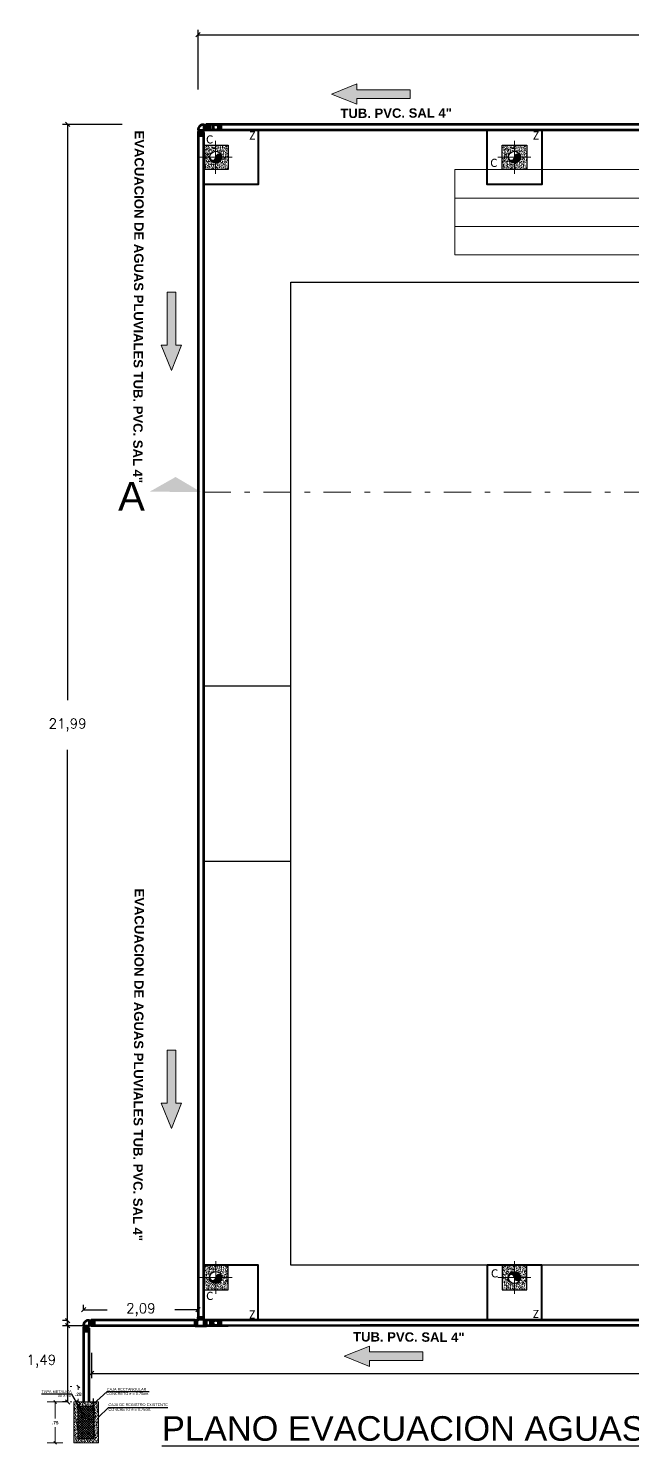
# Model space of a CAD drawing. Header units: metres. Extents: x 772934 to 773467, y 8442002 to 8442594.
# Drawn here: x 773060.12 to 773071.19, y 8442142.27 to 8442168.22 of the extents above; entities that cross this region are included whole.
import ezdxf

# ---------------------------------------------------------------- set-up
doc = ezdxf.new("R2010")
doc.units = ezdxf.units.M
doc.header["$PDMODE"] = 66
doc.linetypes.add('CONTINUA', pattern=[0])
doc.linetypes.add('DASHDOT', pattern=[1, 0.5, -0.25, 0, -0.25])
for name, color, linetype, lineweight in [('0-SANIT', 2, 'CONTINUA', 60), ('0.09_lin_cotas', 4, 'Continuous', 9), ('02', 2, 'Continuous', 20), ('CIMENTACION', 7, 'Continuous', 40), ('COLUMNASS', 9, 'Continuous', 25), ('COTAS', 40, 'Continuous', 5), ('COTAS-01', 1, 'Continuous', 9), ('ELEMENTOS', 2, 'Continuous', 5), ('MURO...', 112, 'Continuous', 30), ('N.P.T', 61, 'DASHDOT', 9), ('PLUMA0.00', 253, 'Continuous', 0), ('TEXTOS-GRANDES-06', 6, 'Continuous', 25)]:
    doc.layers.add(name, color=color, linetype=linetype, lineweight=lineweight)
doc.layers.add('C-ROAD-PROF-PROJ', color=92, linetype='Continuous')
doc.layers.add('TEXTOS-CHICOS-03', color=3, linetype='Continuous')
doc.layers.add('GRADERIA', color=7, linetype='Continuous', lineweight=15, true_color=0xc75757)
doc.styles.add('ARIAL', font='arial.ttf', dxfattribs={"width": 1.1})
doc.styles.add('ARIAL N', font='')
doc.styles.add('Legend', font='calibri.ttf')
doc.styles.get("Standard").update_dxf_attribs({"font": 'simplex.shx'})
doc.styles.add('text_Ejes', font='ANTQUAB.TTF', dxfattribs={"height": 0.2})
doc.styles.get('ARIAL N').set_extended_font_data('Arial', bold=True)
doc.dimstyles.new('Copy of 1-100', dxfattribs={"dimtxt": 0.06, "dimasz": 0.05, "dimexe": 0.15, "dimexo": 0.2, "dimgap": 0.05, "dimtad": 1, "dimtih": 1, "dimtoh": 1, "dimzin": 4, "dimdsep": 46, "dimtxsty": 'ARIAL N', "dimblk": 'OBLIQUE', "dimcen": 0, "dimclrd": 4, "dimclre": 4, "dimclrt": 3, "dimadec": 0, "dimazin": 0, "dimtfac": 1, "dimtmove": 0, "dimatfit": 0, "dimldrblk": 'OBLIQUE', "dimfxl": 1, "dimtolj": 1, "dimtzin": 0, "dimlwd": -1, "dimlwe": -1, "dimarcsym": 1})
doc.dimstyles.new('ISO-25', dxfattribs={"dimscale": 0, "dimtxt": 0.18, "dimasz": 0.08, "dimexe": 0.09, "dimexo": 0.5, "dimgap": 0.35, "dimtad": 0, "dimtih": 1, "dimtoh": 1, "dimzin": 3, "dimtxsty": 'Standard', "dimblk": 'OBLIQUE', "dimcen": -3, "dimclrd": 256, "dimclre": 256, "dimadec": 0, "dimazin": 0, "dimtfac": 1, "dimtmove": 2, "dimatfit": 2, "dimldrblk": 'OBLIQUE', "dimfxl": 1, "dimfxlon": 1, "dimtolj": 2, "dimarcsym": 0})

# ---------------------------------------------------------------- blocks, each defined once
blk = doc.blocks.new('_Oblique')
at = {"color": 0, "linetype": 'ByBlock', "lineweight": -2}
blk.add_line((-0.5, -0.5), (0.5, 0.5), dxfattribs=at)
blk = doc.blocks.new('*D184')
at = {"layer": 'Defpoints', "color": 0, "transparency": 16777216}
for p in [(773060.614, 8442143.066), (773060.953, 8442143.066), (773060.953, 8442142.316)]:
    blk.add_point(p, dxfattribs=at)
at = {"layer": 'ELEMENTOS', "color": 4, "transparency": 16777216}
for p, q in [((773060.753, 8442143.066), (773060.464, 8442143.066)), ((773060.614, 8442143.066), (773060.614, 8442142.765)), ((773060.614, 8442142.316), (773060.614, 8442142.604)), ((773060.753, 8442142.316), (773060.464, 8442142.316))]:
    blk.add_line(p, q, dxfattribs=at)
at = {"layer": 'ELEMENTOS', "color": 4, "transparency": 16777216, "xscale": 0.05, "yscale": 0.05, "zscale": 0.05}
for p, rotation in [((773060.614, 8442143.066), 90), ((773060.614, 8442142.316), 270)]:
    blk.add_blockref('_Oblique', p, dxfattribs=dict(at, rotation=rotation))
at = {"layer": 'ELEMENTOS', "color": 3, "transparency": 16777216, "insert": (773060.614, 8442142.685), "char_height": 0.06, "attachment_point": 5, "style": 'ARIAL N'}
blk.add_mtext('\\A1;.75', dxfattribs=at)
blk = doc.blocks.new('*D185')
at = {"layer": 'Defpoints', "color": 0, "transparency": 16777216}
for p in [(773061.116, 8442143.348), (773061.036, 8442143.066), (773061.116, 8442143.066)]:
    blk.add_point(p, dxfattribs=at)
at = {"layer": 'ELEMENTOS', "color": 4, "transparency": 16777216}
for p, q in [((773060.916, 8442143.348), (773060.886, 8442143.348)), ((773061.036, 8442143.348), (773061.036, 8442143.288)), ((773061.036, 8442143.066), (773061.036, 8442143.126)), ((773060.916, 8442143.066), (773060.886, 8442143.066))]:
    blk.add_line(p, q, dxfattribs=at)
at = {"layer": 'ELEMENTOS', "color": 4, "transparency": 16777216, "xscale": 0.05, "yscale": 0.05, "zscale": 0.05}
for p, rotation in [((773061.036, 8442143.348), 90), ((773061.036, 8442143.066), 270)]:
    blk.add_blockref('_Oblique', p, dxfattribs=dict(at, rotation=rotation))
at = {"layer": 'ELEMENTOS', "color": 3, "transparency": 16777216, "insert": (773061.036, 8442143.207), "char_height": 0.06, "attachment_point": 5, "style": 'ARIAL N'}
blk.add_mtext('\\A1;.28', dxfattribs=at)
blk = doc.blocks.new('*D186')
at = {"layer": 'C-ROAD-PROF-PROJ', "color": 173, "lineweight": -2, "ltscale": 0.05, "true_color": 0x4b5ece, "transparency": 16777216}
for p, q in [((773063.228, 8442167.097), (773063.228, 8442168.187)), ((773085.469, 8442167.097), (773085.469, 8442168.187))]:
    blk.add_line(p, q, dxfattribs=at)
at = {"layer": 'C-ROAD-PROF-PROJ', "color": 175, "lineweight": -2, "ltscale": 0.05, "true_color": 0x4d4db3, "transparency": 16777216}
for p, q in [((773063.228, 8442168.097), (773073.634, 8442168.097)), ((773085.469, 8442168.097), (773075.063, 8442168.097))]:
    blk.add_line(p, q, dxfattribs=at)
at = {"layer": 'Defpoints', "color": 0, "ltscale": 0.05, "transparency": 16777216}
for p in [(773063.228, 8442168.097), (773085.469, 8442166.477), (773063.228, 8442166.445)]:
    blk.add_point(p, dxfattribs=at)
at = {"layer": 'C-ROAD-PROF-PROJ', "color": 175, "lineweight": -2, "ltscale": 0.05, "true_color": 0x4d4db3, "transparency": 16777216, "xscale": 0.08, "yscale": 0.08, "zscale": 0.08, "rotation": 180}
blk.add_blockref('_Oblique', (773063.228, 8442168.097), dxfattribs=at)
at = {"layer": 'C-ROAD-PROF-PROJ', "color": 175, "lineweight": -2, "ltscale": 0.05, "true_color": 0x4d4db3, "transparency": 16777216, "xscale": 0.08, "yscale": 0.08, "zscale": 0.08}
blk.add_blockref('_Oblique', (773085.469, 8442168.097), dxfattribs=at)
at = {"layer": 'C-ROAD-PROF-PROJ', "color": 0, "ltscale": 0.05, "transparency": 16777216, "insert": (773074.349, 8442168.097), "char_height": 0.18, "attachment_point": 5}
blk.add_mtext('\\A2;22,24', dxfattribs=at)
blk = doc.blocks.new('*D187')
at = {"layer": 'C-ROAD-PROF-PROJ', "color": 173, "lineweight": -2, "ltscale": 0.05, "true_color": 0x4b5ece, "transparency": 16777216}
for p, q in [((773061.839, 8442166.457), (773060.749, 8442166.457)), ((773061.839, 8442144.463), (773060.749, 8442144.463))]:
    blk.add_line(p, q, dxfattribs=at)
at = {"layer": 'C-ROAD-PROF-PROJ', "color": 175, "lineweight": -2, "ltscale": 0.05, "true_color": 0x4d4db3, "transparency": 16777216}
for p, q in [((773060.839, 8442166.457), (773060.839, 8442155.917)), ((773060.839, 8442144.463), (773060.839, 8442155.003))]:
    blk.add_line(p, q, dxfattribs=at)
at = {"layer": 'Defpoints', "color": 0, "ltscale": 0.05, "transparency": 16777216}
for p in [(773063.376, 8442166.457), (773060.839, 8442144.463), (773063.376, 8442144.463)]:
    blk.add_point(p, dxfattribs=at)
at = {"layer": 'C-ROAD-PROF-PROJ', "color": 175, "lineweight": -2, "ltscale": 0.05, "true_color": 0x4d4db3, "transparency": 16777216, "xscale": 0.08, "yscale": 0.08, "zscale": 0.08}
for p, rotation in [((773060.839, 8442166.457), 90), ((773060.839, 8442144.463), 270)]:
    blk.add_blockref('_Oblique', p, dxfattribs=dict(at, rotation=rotation))
at = {"layer": 'C-ROAD-PROF-PROJ', "color": 0, "ltscale": 0.05, "transparency": 16777216, "insert": (773060.839, 8442155.46), "char_height": 0.18, "attachment_point": 5}
blk.add_mtext('\\A2;21,99', dxfattribs=at)
blk = doc.blocks.new('*D188')
at = {"layer": 'C-ROAD-PROF-PROJ', "color": 173, "lineweight": -2, "ltscale": 0.05, "true_color": 0x4b5ece, "transparency": 16777216}
for p, q in [((773061.133, 8442144.754), (773061.133, 8442144.844)), ((773063.228, 8442144.754), (773063.228, 8442144.844))]:
    blk.add_line(p, q, dxfattribs=at)
at = {"layer": 'C-ROAD-PROF-PROJ', "color": 175, "lineweight": -2, "ltscale": 0.05, "true_color": 0x4d4db3, "transparency": 16777216}
for p, q in [((773061.133, 8442144.754), (773061.561, 8442144.754)), ((773063.228, 8442144.754), (773062.801, 8442144.754))]:
    blk.add_line(p, q, dxfattribs=at)
at = {"layer": 'Defpoints', "color": 0, "ltscale": 0.05, "transparency": 16777216}
for p in [(773063.228, 8442144.754), (773061.133, 8442144.462), (773063.228, 8442144.462)]:
    blk.add_point(p, dxfattribs=at)
at = {"layer": 'C-ROAD-PROF-PROJ', "color": 175, "lineweight": -2, "ltscale": 0.05, "true_color": 0x4d4db3, "transparency": 16777216, "xscale": 0.08, "yscale": 0.08, "zscale": 0.08, "rotation": 180}
blk.add_blockref('_Oblique', (773061.133, 8442144.754), dxfattribs=at)
at = {"layer": 'C-ROAD-PROF-PROJ', "color": 175, "lineweight": -2, "ltscale": 0.05, "true_color": 0x4d4db3, "transparency": 16777216, "xscale": 0.08, "yscale": 0.08, "zscale": 0.08}
blk.add_blockref('_Oblique', (773063.228, 8442144.754), dxfattribs=at)
at = {"layer": 'C-ROAD-PROF-PROJ', "color": 0, "ltscale": 0.05, "transparency": 16777216, "insert": (773062.181, 8442144.754), "char_height": 0.18, "attachment_point": 5}
blk.add_mtext('\\A2;2,09', dxfattribs=at)
blk = doc.blocks.new('*D189')
at = {"layer": 'C-ROAD-PROF-PROJ', "color": 173, "lineweight": -2, "ltscale": 0.05, "true_color": 0x4b5ece, "transparency": 16777216}
for p, q in [((773060.839, 8442144.557), (773060.749, 8442144.557)), ((773060.839, 8442143.066), (773060.749, 8442143.066))]:
    blk.add_line(p, q, dxfattribs=at)
at = {"layer": 'C-ROAD-PROF-PROJ', "color": 175, "lineweight": -2, "ltscale": 0.05, "true_color": 0x4d4db3, "transparency": 16777216}
blk.add_line((773060.839, 8442144.557), (773060.839, 8442143.066), dxfattribs=at)
at = {"layer": 'Defpoints', "color": 0, "ltscale": 0.05, "transparency": 16777216}
for p in [(773061.235, 8442144.557), (773060.839, 8442143.066), (773061.235, 8442143.066)]:
    blk.add_point(p, dxfattribs=at)
at = {"layer": 'C-ROAD-PROF-PROJ', "color": 175, "lineweight": -2, "ltscale": 0.05, "true_color": 0x4d4db3, "transparency": 16777216, "xscale": 0.08, "yscale": 0.08, "zscale": 0.08}
for p, rotation in [((773060.839, 8442144.557), 90), ((773060.839, 8442143.066), 270)]:
    blk.add_blockref('_Oblique', p, dxfattribs=dict(at, rotation=rotation))
at = {"layer": 'C-ROAD-PROF-PROJ', "color": 0, "ltscale": 0.05, "transparency": 16777216, "insert": (773060.359, 8442143.811), "char_height": 0.18, "attachment_point": 5}
blk.add_mtext('\\A2;1,49', dxfattribs=at)
blk = doc.blocks.new('*D190')
at = {"layer": 'C-ROAD-PROF-PROJ', "color": 173, "lineweight": -2, "ltscale": 0.05, "true_color": 0x4b5ece, "transparency": 16777216}
for p, q in [((773061.28, 8442143.963), (773061.28, 8442143.5)), ((773085.472, 8442144.019), (773085.472, 8442143.5))]:
    blk.add_line(p, q, dxfattribs=at)
at = {"layer": 'C-ROAD-PROF-PROJ', "color": 175, "lineweight": -2, "ltscale": 0.05, "true_color": 0x4d4db3, "transparency": 16777216}
for p, q in [((773061.28, 8442143.59), (773072.687, 8442143.59)), ((773085.472, 8442143.59), (773074.064, 8442143.59))]:
    blk.add_line(p, q, dxfattribs=at)
at = {"layer": 'Defpoints', "color": 0, "ltscale": 0.05, "transparency": 16777216}
for p in [(773061.28, 8442144.463), (773085.472, 8442144.519), (773061.28, 8442143.59)]:
    blk.add_point(p, dxfattribs=at)
at = {"layer": 'C-ROAD-PROF-PROJ', "color": 175, "lineweight": -2, "ltscale": 0.05, "true_color": 0x4d4db3, "transparency": 16777216, "xscale": 0.08, "yscale": 0.08, "zscale": 0.08, "rotation": 180}
blk.add_blockref('_Oblique', (773061.28, 8442143.59), dxfattribs=at)
at = {"layer": 'C-ROAD-PROF-PROJ', "color": 175, "lineweight": -2, "ltscale": 0.05, "true_color": 0x4d4db3, "transparency": 16777216, "xscale": 0.08, "yscale": 0.08, "zscale": 0.08}
blk.add_blockref('_Oblique', (773085.472, 8442143.59), dxfattribs=at)
at = {"layer": 'C-ROAD-PROF-PROJ', "color": 0, "ltscale": 0.05, "transparency": 16777216, "insert": (773073.376, 8442143.59), "char_height": 0.18, "attachment_point": 5}
blk.add_mtext('\\A2;24,19', dxfattribs=at)

msp = doc.modelspace()

# ---------------------------------------------------------------- hatches: boundary and pattern name
at = {"linetype": 'Continuous', "lineweight": 0}
h = msp.add_hatch(dxfattribs=at)
h.set_pattern_fill('AR-CONC', color=256, scale=0.01, angle=90, style=0)
h.set_pattern_definition([(140, (773063.75327, 8442165.20356), (0.0062752, 0.071726), [0.0075, -0.0825]), (85, (773063.75327, 8442165.20356), (-0.075219, -0.013875), [0.006, -0.066]), (190.451, (773063.75379, 8442165.209534), (-0.068944, 0.057851), [0.006374, -0.070114]), (136.184, (773063.73327, 8442165.20356), (0.016552, 0.106724), [0.01125, -0.12375]), (186.636, (773063.73465, 8442165.21245), (-0.097412, 0.093466), [0.009561, -0.105171]), (81.184, (773063.73327, 8442165.20356), (-0.097412, 0.093466), [0.009, -0.099]), (111, (773063.73827, 8442165.21356), (0.040262, 0.0596907), [0.0075, -0.0825]), (56, (773063.73827, 8442165.21356), (-0.072515, 0.0243315), [0.006, -0.066]), (161.451, (773063.74162, 8442165.21853), (-0.032253, 0.0840223), [0.006374, -0.070114]), (127.5, (773063.753268, 8442165.203557), (-0.0332894, 0.001216), [0, -0.0652, 0, -0.067, 0, -0.06625]), (97.5, (773063.753268, 8442165.203557), (-0.0394412, 0.026307), [0, -0.0382, 0, -0.0637, 0, -0.02525]), (57.5, (773063.753268, 8442165.181257), (0.0022555, 0.05338224), [0, -0.025, 0, -0.078, 0, -0.1035]), (47.5, (773063.75327, 8442165.171257), (-0.0100105, 0.0583186), [0, -0.0325, 0, -0.0518, 0, -0.0735])])
edge = h.paths.add_edge_path()
edge.add_line((773063.328, 8442165.854), (773063.444, 8442165.854))
edge.add_arc((773063.553, 8442165.854), 0.11, 540, 630)
edge.add_line((773063.553, 8442165.744), (773063.553, 8442165.629))
edge.add_line((773063.553, 8442165.629), (773063.328, 8442165.629))
edge.add_line((773063.328, 8442165.629), (773063.328, 8442165.854))
edge = h.paths.add_edge_path()
edge.add_line((773063.328, 8442166.079), (773063.553, 8442166.079))
edge.add_line((773063.553, 8442166.079), (773063.553, 8442165.963))
edge.add_arc((773063.553, 8442165.854), 0.11, 450, 540)
edge.add_line((773063.444, 8442165.854), (773063.328, 8442165.854))
edge.add_line((773063.328, 8442165.854), (773063.328, 8442166.079))
edge = h.paths.add_edge_path()
edge.add_line((773063.778, 8442165.854), (773063.663, 8442165.854))
edge.add_arc((773063.553, 8442165.854), 0.11, 360.0041, 450)
edge.add_line((773063.553, 8442165.963), (773063.553, 8442166.079))
edge.add_line((773063.553, 8442166.079), (773063.778, 8442166.079))
edge.add_line((773063.778, 8442166.079), (773063.778, 8442165.854))
edge = h.paths.add_edge_path()
edge.add_line((773063.663, 8442165.854), (773063.778, 8442165.854))
edge.add_line((773063.778, 8442165.854), (773063.778, 8442165.629))
edge.add_line((773063.778, 8442165.629), (773063.553, 8442165.629))
edge.add_line((773063.553, 8442165.629), (773063.553, 8442165.744))
edge.add_arc((773063.553, 8442165.854), 0.11, 630, 720.0041)
h = msp.add_hatch(dxfattribs=at)
h.set_pattern_fill('AR-CONC', color=256, scale=0.01, angle=90, style=0)
h.set_pattern_definition([(140, (773069.219935, 8442165.20356), (0.0062752, 0.071726), [0.0075, -0.0825]), (85, (773069.219935, 8442165.20356), (-0.075219, -0.013875), [0.006, -0.066]), (190.451, (773069.22046, 8442165.209534), (-0.068944, 0.057851), [0.006374, -0.070114]), (136.184, (773069.199935, 8442165.20356), (0.016552, 0.106724), [0.01125, -0.12375]), (186.636, (773069.20131, 8442165.21245), (-0.097412, 0.093466), [0.009561, -0.105171]), (81.184, (773069.19993, 8442165.20356), (-0.097412, 0.093466), [0.009, -0.099]), (111, (773069.204935, 8442165.21356), (0.040262, 0.0596907), [0.0075, -0.0825]), (56, (773069.204935, 8442165.21356), (-0.072515, 0.0243315), [0.006, -0.066]), (161.451, (773069.20829, 8442165.21853), (-0.032253, 0.0840223), [0.006374, -0.070114]), (127.5, (773069.219935, 8442165.203557), (-0.0332894, 0.001216), [0, -0.0652, 0, -0.067, 0, -0.06625]), (97.5, (773069.219935, 8442165.203557), (-0.0394412, 0.026307), [0, -0.0382, 0, -0.0637, 0, -0.02525]), (57.5, (773069.219935, 8442165.181257), (0.0022555, 0.05338224), [0, -0.025, 0, -0.078, 0, -0.1035]), (47.5, (773069.219935, 8442165.171257), (-0.0100105, 0.0583186), [0, -0.0325, 0, -0.0518, 0, -0.0735])])
edge = h.paths.add_edge_path()
edge.add_line((773068.795, 8442165.854), (773068.91, 8442165.854))
edge.add_arc((773069.02, 8442165.854), 0.11, 540, 630)
edge.add_line((773069.02, 8442165.744), (773069.02, 8442165.629))
edge.add_line((773069.02, 8442165.629), (773068.795, 8442165.629))
edge.add_line((773068.795, 8442165.629), (773068.795, 8442165.854))
edge = h.paths.add_edge_path()
edge.add_line((773068.795, 8442166.079), (773069.02, 8442166.079))
edge.add_line((773069.02, 8442166.079), (773069.02, 8442165.963))
edge.add_arc((773069.02, 8442165.854), 0.11, 450, 540)
edge.add_line((773068.91, 8442165.854), (773068.795, 8442165.854))
edge.add_line((773068.795, 8442165.854), (773068.795, 8442166.079))
edge = h.paths.add_edge_path()
edge.add_line((773069.245, 8442165.854), (773069.129, 8442165.854))
edge.add_arc((773069.02, 8442165.854), 0.11, 360.0041, 450)
edge.add_line((773069.02, 8442165.963), (773069.02, 8442166.079))
edge.add_line((773069.02, 8442166.079), (773069.245, 8442166.079))
edge.add_line((773069.245, 8442166.079), (773069.245, 8442165.854))
edge = h.paths.add_edge_path()
edge.add_line((773069.129, 8442165.854), (773069.245, 8442165.854))
edge.add_line((773069.245, 8442165.854), (773069.245, 8442165.629))
edge.add_line((773069.245, 8442165.629), (773069.02, 8442165.629))
edge.add_line((773069.02, 8442165.629), (773069.02, 8442165.744))
edge.add_arc((773069.02, 8442165.854), 0.11, 630, 720.0041)
at = {"linetype": 'Continuous'}
h = msp.add_hatch(color=256, dxfattribs=at)
h.set_gradient(color1=(0, 0, 255), one_color=1, tint=1)
h.paths.add_polyline_path([(773063.553, 8442165.744, -0.414214), (773063.444, 8442165.854, 1), (773063.553, 8442165.854, -1), (773063.663, 8442165.854, -0.414214)])
h = msp.add_hatch(color=256, dxfattribs=at)
h.set_gradient(color1=(0, 0, 255), one_color=1, tint=1)
h.paths.add_polyline_path([(773069.02, 8442165.744, -0.414214), (773068.91, 8442165.854, 1), (773069.02, 8442165.854, -1), (773069.129, 8442165.854, -0.414214)])
h = msp.add_hatch(color=256)
h.dxf.hatch_style = 1
h.paths.add_polyline_path([(773062.343, 8442159.733), (773063.286, 8442159.724), (773062.817, 8442160.001)])
h = msp.add_hatch(color=256)
h.dxf.hatch_style = 1
h.paths.add_polyline_path([(773062.343, 8442159.733), (773063.286, 8442159.724), (773062.817, 8442160.001)])
h = msp.add_hatch(color=256)
h.dxf.hatch_style = 1
h.paths.add_polyline_path([(773062.343, 8442159.733), (773063.286, 8442159.724), (773062.817, 8442160.001)])
h = msp.add_hatch(color=256)
h.dxf.hatch_style = 1
h.paths.add_polyline_path([(773062.343, 8442159.733), (773063.286, 8442159.724), (773062.817, 8442160.001)])
h = msp.add_hatch(color=256)
h.dxf.hatch_style = 1
h.paths.add_polyline_path([(773062.343, 8442159.733), (773063.286, 8442159.724), (773062.817, 8442160.001)])
h = msp.add_hatch(color=256)
h.dxf.hatch_style = 1
h.paths.add_polyline_path([(773062.343, 8442159.733), (773063.286, 8442159.724), (773062.817, 8442160.001)])
at = {"linetype": 'Continuous', "lineweight": 0}
h = msp.add_hatch(dxfattribs=at)
h.set_pattern_fill('AR-CONC', color=256, scale=0.01, angle=90, style=0)
h.set_pattern_definition([(140, (773063.75327, 8442143.14356), (0.0062752, 0.071726), [0.0075, -0.0825]), (85, (773063.75327, 8442143.14356), (-0.0752192, -0.0138751), [0.006, -0.066]), (190.4514, (773063.75379, 8442143.149534), (-0.068944, 0.057851), [0.006374, -0.0701142]), (136.184, (773063.73327, 8442143.14356), (0.016552, 0.106724), [0.01125, -0.12375]), (186.6356, (773063.73465, 8442143.15245), (-0.097412, 0.0934663), [0.009561, -0.1051713]), (81.184, (773063.73327, 8442143.14356), (-0.097412, 0.093466), [0.009, -0.099]), (111, (773063.73827, 8442143.15356), (0.0402619, 0.0596907), [0.0075, -0.0825]), (56, (773063.73827, 8442143.15356), (-0.072515, 0.0243315), [0.006, -0.066]), (161.4514, (773063.74162, 8442143.15853), (-0.032253, 0.0840223), [0.006374, -0.0701142]), (127.5, (773063.753268, 8442143.143557), (-0.03328939, 0.00121599), [0, -0.0652, 0, -0.067, 0, -0.06625]), (97.5, (773063.753268, 8442143.143557), (-0.03944117, 0.02630695), [0, -0.0382, 0, -0.0637, 0, -0.02525]), (57.5, (773063.753268, 8442143.121257), (0.0022555, 0.05338224), [0, -0.025, 0, -0.078, 0, -0.1035]), (47.5, (773063.75327, 8442143.111257), (-0.0100105, 0.0583186), [0, -0.0325, 0, -0.0518, 0, -0.0735])])
edge = h.paths.add_edge_path()
edge.add_line((773063.328, 8442145.344), (773063.444, 8442145.344))
edge.add_arc((773063.553, 8442145.344), 0.11, 90, 180, ccw=False)
edge.add_line((773063.553, 8442145.453), (773063.553, 8442145.569))
edge.add_line((773063.553, 8442145.569), (773063.328, 8442145.569))
edge.add_line((773063.328, 8442145.569), (773063.328, 8442145.344))
edge = h.paths.add_edge_path()
edge.add_line((773063.328, 8442145.119), (773063.553, 8442145.119))
edge.add_line((773063.553, 8442145.119), (773063.553, 8442145.234))
edge.add_arc((773063.553, 8442145.344), 0.11, 180, 270, ccw=False)
edge.add_line((773063.444, 8442145.344), (773063.328, 8442145.344))
edge.add_line((773063.328, 8442145.344), (773063.328, 8442145.119))
edge = h.paths.add_edge_path()
edge.add_line((773063.778, 8442145.344), (773063.663, 8442145.344))
edge.add_arc((773063.553, 8442145.344), 0.11, 270, 359.9959, ccw=False)
edge.add_line((773063.553, 8442145.234), (773063.553, 8442145.119))
edge.add_line((773063.553, 8442145.119), (773063.778, 8442145.119))
edge.add_line((773063.778, 8442145.119), (773063.778, 8442145.344))
edge = h.paths.add_edge_path()
edge.add_line((773063.663, 8442145.344), (773063.778, 8442145.344))
edge.add_line((773063.778, 8442145.344), (773063.778, 8442145.569))
edge.add_line((773063.778, 8442145.569), (773063.553, 8442145.569))
edge.add_line((773063.553, 8442145.569), (773063.553, 8442145.453))
edge.add_arc((773063.553, 8442145.344), 0.11, -0.0041, 90, ccw=False)
h = msp.add_hatch(dxfattribs=at)
h.set_pattern_fill('AR-CONC', color=256, scale=0.01, angle=90, style=0)
h.set_pattern_definition([(140, (773069.219935, 8442143.14356), (0.0062752, 0.071726), [0.0075, -0.0825]), (85, (773069.219935, 8442143.14356), (-0.0752192, -0.0138751), [0.006, -0.066]), (190.4514, (773069.22046, 8442143.149534), (-0.068944, 0.057851), [0.006374, -0.0701142]), (136.184, (773069.199935, 8442143.14356), (0.016552, 0.106724), [0.01125, -0.12375]), (186.6356, (773069.20131, 8442143.15245), (-0.097412, 0.0934663), [0.009561, -0.1051713]), (81.184, (773069.19993, 8442143.14356), (-0.097412, 0.093466), [0.009, -0.099]), (111, (773069.204935, 8442143.15356), (0.0402619, 0.0596907), [0.0075, -0.0825]), (56, (773069.204935, 8442143.15356), (-0.072515, 0.0243315), [0.006, -0.066]), (161.4514, (773069.20829, 8442143.15853), (-0.032253, 0.0840223), [0.006374, -0.0701142]), (127.5, (773069.219935, 8442143.143557), (-0.03328939, 0.00121599), [0, -0.0652, 0, -0.067, 0, -0.06625]), (97.5, (773069.219935, 8442143.143557), (-0.03944117, 0.02630695), [0, -0.0382, 0, -0.0637, 0, -0.02525]), (57.5, (773069.219935, 8442143.121257), (0.0022555, 0.05338224), [0, -0.025, 0, -0.078, 0, -0.1035]), (47.5, (773069.219935, 8442143.111257), (-0.0100105, 0.0583186), [0, -0.0325, 0, -0.0518, 0, -0.0735])])
edge = h.paths.add_edge_path()
edge.add_line((773068.795, 8442145.344), (773068.91, 8442145.344))
edge.add_arc((773069.02, 8442145.344), 0.11, 90, 180, ccw=False)
edge.add_line((773069.02, 8442145.453), (773069.02, 8442145.569))
edge.add_line((773069.02, 8442145.569), (773068.795, 8442145.569))
edge.add_line((773068.795, 8442145.569), (773068.795, 8442145.344))
edge = h.paths.add_edge_path()
edge.add_line((773068.795, 8442145.119), (773069.02, 8442145.119))
edge.add_line((773069.02, 8442145.119), (773069.02, 8442145.234))
edge.add_arc((773069.02, 8442145.344), 0.11, 180, 270, ccw=False)
edge.add_line((773068.91, 8442145.344), (773068.795, 8442145.344))
edge.add_line((773068.795, 8442145.344), (773068.795, 8442145.119))
edge = h.paths.add_edge_path()
edge.add_line((773069.245, 8442145.344), (773069.129, 8442145.344))
edge.add_arc((773069.02, 8442145.344), 0.11, 270, 359.9959, ccw=False)
edge.add_line((773069.02, 8442145.234), (773069.02, 8442145.119))
edge.add_line((773069.02, 8442145.119), (773069.245, 8442145.119))
edge.add_line((773069.245, 8442145.119), (773069.245, 8442145.344))
edge = h.paths.add_edge_path()
edge.add_line((773069.129, 8442145.344), (773069.245, 8442145.344))
edge.add_line((773069.245, 8442145.344), (773069.245, 8442145.569))
edge.add_line((773069.245, 8442145.569), (773069.02, 8442145.569))
edge.add_line((773069.02, 8442145.569), (773069.02, 8442145.453))
edge.add_arc((773069.02, 8442145.344), 0.11, -0.0041, 90, ccw=False)
at = {"linetype": 'Continuous'}
h = msp.add_hatch(color=256, dxfattribs=at)
h.set_gradient(color1=(0, 0, 255), one_color=1, tint=1)
h.paths.add_polyline_path([(773069.02, 8442145.453, 0.414214), (773068.91, 8442145.344, -1), (773069.02, 8442145.344, 1), (773069.129, 8442145.344, 0.414214)])
h = msp.add_hatch(color=256, dxfattribs=at)
h.set_gradient(color1=(0, 0, 255), one_color=1, tint=1)
h.paths.add_polyline_path([(773063.553, 8442145.234, -0.414214), (773063.444, 8442145.344, 1), (773063.553, 8442145.344, -1), (773063.663, 8442145.344, -0.414214)])
at = {"layer": 'PLUMA0.00'}
h = msp.add_hatch(color=256, dxfattribs=at)
h.set_gradient(color1=(237, 31, 36), color2=(237, 31, 36), name='CYLINDER')
h.paths.add_polyline_path([(773067.11, 8442167.089), (773067.11, 8442166.934), (773066.136, 8442166.934), (773066.136, 8442166.826), (773065.671, 8442167.012), (773066.136, 8442167.198), (773066.136, 8442167.089)])
h = msp.add_hatch(color=256, dxfattribs=at)
h.set_gradient(color1=(237, 31, 36), color2=(237, 31, 36), name='CYLINDER')
h.paths.add_polyline_path([(773062.663, 8442163.388), (773062.819, 8442163.388), (773062.819, 8442162.414), (773062.927, 8442162.414), (773062.741, 8442161.948), (773062.555, 8442162.414), (773062.663, 8442162.414)])
h = msp.add_hatch(color=256, dxfattribs=at)
h.set_gradient(color1=(237, 31, 36), color2=(237, 31, 36), name='CYLINDER')
h.paths.add_polyline_path([(773062.663, 8442149.509), (773062.819, 8442149.509), (773062.819, 8442148.535), (773062.927, 8442148.535), (773062.741, 8442148.07), (773062.555, 8442148.535), (773062.663, 8442148.535)])
h = msp.add_hatch(color=256, dxfattribs=at)
h.set_gradient(color1=(237, 31, 36), color2=(237, 31, 36), name='CYLINDER')
h.paths.add_polyline_path([(773067.342, 8442143.827), (773067.342, 8442143.982), (773066.368, 8442143.982), (773066.368, 8442144.09), (773065.903, 8442143.904), (773066.368, 8442143.718), (773066.368, 8442143.827)])
at = {"layer": 'PLUMA0.00', "ltscale": 0.5}
h = msp.add_hatch(dxfattribs=at)
h.set_pattern_fill('AR-SAND', color=256, scale=0.02, angle=90, style=0)
h.set_pattern_definition([(127.5, (772774.635715, 8440837.665804), (-0.0385364754, -0.00125986716), [0, -0.0304, 0, -0.034, 0, -0.0325]), (97.5, (772774.635715, 8440837.665804), (-0.0564429213, 0.0353955341), [0, -0.0164, 0, -0.0274, 0, -0.0105]), (57.5, (772774.635715, 8440837.641204), (-0.0001131811, 0.0622828372), [0, -0.01, 0, -0.036, 0, -0.047]), (47.5, (772774.635715, 8440837.641204), (-0.0175535113, 0.060122532), [0, -0.005, 0, -0.0236, 0, -0.027])])
h.paths.add_polyline_path([(773061.403, 8442143.066), (773061.403, 8442142.316), (773060.953, 8442142.316), (773060.953, 8442143.066)])
h.paths.add_polyline_path([(773061.328, 8442142.991), (773061.028, 8442142.991), (773061.028, 8442142.391), (773061.328, 8442142.391)], flags=16)
at = {"layer": 'PLUMA0.00'}
h = msp.add_hatch(dxfattribs=at)
h.set_pattern_fill('ANSI37', color=256, scale=0.25, angle=90, style=0)
h.set_pattern_definition([(135, (772774.635715, 8440837.665804), (-0.0220970869, -0.0220970869), []), (225, (772774.635715, 8440837.665804), (0.0220970869, -0.0220970869), [])])
h.paths.add_polyline_path([(773061.328, 8442142.991), (773061.328, 8442142.391), (773061.028, 8442142.391), (773061.028, 8442142.991)])

# ---------------------------------------------------------------- linework, layer by layer
for p, q in [((773064.928, 8442145.569), (773064.928, 8442163.569)), ((773064.928, 8442163.569), (773094.978, 8442163.569)), ((773094.978, 8442145.569), (773064.928, 8442145.569))]:
    msp.add_line(p, q)
at = {"flags": 128}
msp.add_lwpolyline([(773064.928, 8442156.169), (773063.328, 8442156.169), (773063.328, 8442154.569), (773063.328, 8442152.969), (773064.928, 8442152.969)], dxfattribs=at)
at = {"layer": '0-SANIT'}
for p, q in [((773063.358, 8442166.448), (773063.361, 8442166.451)), ((773063.361, 8442166.451), (773063.371, 8442166.451)), ((773063.371, 8442166.451), (773063.374, 8442166.454)), ((773063.428, 8442166.454), (773063.374, 8442166.454)), ((773063.378, 8442166.454), (773063.38, 8442166.452)), ((773063.38, 8442166.452), (773063.38, 8442166.355)), ((773085.419, 8442166.454), (773063.428, 8442166.454)), ((773063.428, 8442166.454), (773063.428, 8442166.354)), ((773063.452, 8442166.354), (773063.452, 8442166.454)), ((773063.502, 8442166.354), (773063.502, 8442166.454)), ((773063.602, 8442166.354), (773063.602, 8442166.454)), ((773063.652, 8442166.354), (773063.652, 8442166.454)), ((773063.231, 8442166.314), (773063.228, 8442166.311)), ((773063.228, 8442166.311), (773063.228, 8442166.255)), ((773063.228, 8442166.311), (773063.228, 8442166.307)), ((773063.228, 8442166.307), (773063.23, 8442166.305)), ((773063.228, 8442166.255), (773063.228, 8442144.568)), ((773063.228, 8442166.255), (773063.328, 8442166.255)), ((773063.23, 8442166.305), (773063.327, 8442166.305)), ((773063.234, 8442166.327), (773063.231, 8442166.324)), ((773063.231, 8442166.324), (773063.231, 8442166.314)), ((773063.234, 8442166.35), (773063.234, 8442166.327)), ((773063.234, 8442166.35), (773063.323, 8442166.35)), ((773063.323, 8442166.327), (773063.323, 8442166.35)), ((773063.325, 8442166.324), (773063.323, 8442166.327)), ((773063.325, 8442166.314), (773063.325, 8442166.324)), ((773063.328, 8442166.311), (773063.325, 8442166.314)), ((773063.327, 8442166.305), (773063.328, 8442166.307)), ((773063.328, 8442166.311), (773063.328, 8442166.255)), ((773063.328, 8442166.307), (773063.328, 8442166.311)), ((773063.328, 8442166.255), (773063.328, 8442144.568)), ((773063.335, 8442166.448), (773063.358, 8442166.448)), ((773063.335, 8442166.448), (773063.335, 8442166.36)), ((773063.358, 8442166.36), (773063.335, 8442166.36)), ((773063.361, 8442166.357), (773063.358, 8442166.36)), ((773063.371, 8442166.357), (773063.361, 8442166.357)), ((773063.374, 8442166.354), (773063.371, 8442166.357)), ((773063.428, 8442166.354), (773063.374, 8442166.354)), ((773063.38, 8442166.355), (773063.378, 8442166.354)), ((773085.42, 8442166.354), (773063.428, 8442166.354)), ((773063.502, 8442166.404), (773063.502, 8442166.354)), ((773061.131, 8442144.423), (773061.128, 8442144.42)), ((773061.128, 8442144.42), (773061.128, 8442144.364)), ((773061.128, 8442144.42), (773061.128, 8442144.416)), ((773061.128, 8442144.416), (773061.13, 8442144.414)), ((773061.13, 8442144.414), (773061.227, 8442144.414)), ((773061.134, 8442144.436), (773061.131, 8442144.433)), ((773061.131, 8442144.433), (773061.131, 8442144.423)), ((773061.134, 8442144.459), (773061.134, 8442144.436)), ((773061.134, 8442144.459), (773061.223, 8442144.459)), ((773061.223, 8442144.436), (773061.223, 8442144.459)), ((773061.225, 8442144.433), (773061.223, 8442144.436)), ((773061.225, 8442144.423), (773061.225, 8442144.433)), ((773061.228, 8442144.42), (773061.225, 8442144.423)), ((773061.227, 8442144.414), (773061.228, 8442144.416)), ((773061.228, 8442144.42), (773061.228, 8442144.364)), ((773061.228, 8442144.416), (773061.228, 8442144.42)), ((773061.235, 8442144.557), (773061.258, 8442144.557)), ((773061.235, 8442144.557), (773061.235, 8442144.469)), ((773061.258, 8442144.469), (773061.235, 8442144.469)), ((773061.258, 8442144.557), (773061.261, 8442144.56)), ((773061.261, 8442144.466), (773061.258, 8442144.469)), ((773061.261, 8442144.56), (773061.271, 8442144.56)), ((773061.271, 8442144.466), (773061.261, 8442144.466)), ((773061.271, 8442144.56), (773061.274, 8442144.563)), ((773061.274, 8442144.463), (773061.271, 8442144.466)), ((773061.328, 8442144.563), (773061.274, 8442144.563)), ((773061.328, 8442144.463), (773061.274, 8442144.463)), ((773061.278, 8442144.563), (773061.28, 8442144.561)), ((773061.28, 8442144.464), (773061.278, 8442144.463)), ((773061.28, 8442144.561), (773061.28, 8442144.464)), ((773061.328, 8442144.563), (773061.328, 8442144.463)), ((773063.173, 8442144.563), (773061.328, 8442144.563)), ((773063.173, 8442144.463), (773061.328, 8442144.463)), ((773063.173, 8442144.463), (773063.173, 8442144.563)), ((773063.173, 8442144.563), (773063.213, 8442144.563)), ((773063.173, 8442144.463), (773063.383, 8442144.463)), ((773063.173, 8442144.463), (773063.383, 8442144.463)), ((773063.178, 8442144.463), (773063.178, 8442144.563)), ((773063.183, 8442144.463), (773063.183, 8442144.563)), ((773063.213, 8442144.463), (773063.213, 8442144.563)), ((773063.228, 8442144.578), (773063.228, 8442144.62)), ((773063.328, 8442144.578), (773063.228, 8442144.578)), ((773063.328, 8442144.62), (773063.328, 8442144.578)), ((773063.343, 8442144.463), (773063.343, 8442144.563)), ((773063.383, 8442144.563), (773063.343, 8442144.563)), ((773063.373, 8442144.463), (773063.373, 8442144.563)), ((773085.418, 8442144.569), (773063.378, 8442144.564)), ((773063.378, 8442144.463), (773063.378, 8442144.563)), ((773063.383, 8442144.463), (773063.383, 8442144.563)), ((773063.453, 8442144.463), (773063.453, 8442144.564)), ((773063.503, 8442144.463), (773063.503, 8442144.564)), ((773063.503, 8442144.514), (773063.503, 8442144.464)), ((773063.603, 8442144.464), (773063.603, 8442144.564)), ((773063.653, 8442144.464), (773063.653, 8442144.564)), ((773061.128, 8442144.364), (773061.228, 8442144.364))]:
    msp.add_line(p, q, dxfattribs=at)
for points in [[(773063.361, 8442166.357), (773063.361, 8442166.451)], [(773063.371, 8442166.357), (773063.371, 8442166.451)], [(773063.374, 8442166.354), (773063.374, 8442166.454)], [(773063.378, 8442166.354), (773063.378, 8442166.454)], [(773063.328, 8442166.311), (773063.228, 8442166.311)], [(773063.328, 8442166.307), (773063.228, 8442166.307)], [(773063.325, 8442166.324), (773063.231, 8442166.324)], [(773063.325, 8442166.314), (773063.231, 8442166.314)], [(773063.323, 8442166.327), (773063.234, 8442166.327)], [(773063.358, 8442166.36), (773063.358, 8442166.448)], [(773061.228, 8442144.42), (773061.128, 8442144.42)], [(773061.228, 8442144.416), (773061.128, 8442144.416)], [(773061.225, 8442144.433), (773061.131, 8442144.433)], [(773061.225, 8442144.423), (773061.131, 8442144.423)], [(773061.223, 8442144.436), (773061.134, 8442144.436)], [(773061.258, 8442144.469), (773061.258, 8442144.557)], [(773061.261, 8442144.466), (773061.261, 8442144.56)], [(773061.271, 8442144.466), (773061.271, 8442144.56)], [(773061.274, 8442144.463), (773061.274, 8442144.563)], [(773061.278, 8442144.463), (773061.278, 8442144.563)], [(773063.228, 8442144.62), (773063.328, 8442144.62)], [(773063.228, 8442144.615), (773063.328, 8442144.615)], [(773063.228, 8442144.61), (773063.328, 8442144.61)], [(773066.194, 8442144.464), (773063.78, 8442144.463), (773063.378, 8442144.463)], [(773085.415, 8442144.469), (773066.194, 8442144.464)], [(773061.128, 8442144.364), (773061.128, 8442143.286), (773061.128, 8442143.066)], [(773061.228, 8442144.364), (773061.228, 8442143.29), (773061.228, 8442143.066)]]:
    msp.add_lwpolyline(points, dxfattribs=at)
for centre in [(773063.552, 8442166.404), (773063.553, 8442144.514)]:
    msp.add_circle(centre, 0.05, dxfattribs=at)
for centre, radius, start, end in [((773063.319, 8442166.364), 0.0861, 79.0187, 189.337), ((773063.333, 8442166.349), 0.0108, 80.1375, 175.1013), ((773061.219, 8442144.473), 0.0861, 79.0187, 189.337), ((773061.233, 8442144.458), 0.0108, 80.1375, 175.1013), ((773063.216, 8442144.575), 0.0132, 256.2781, 13.7072), ((773063.34, 8442144.575), 0.0132, 166.2781, 283.7072)]:
    msp.add_arc(centre, radius, start, end, dxfattribs=at)
at = {"layer": 'CIMENTACION'}
for points in [[(773064.328, 8442166.354), (773064.328, 8442165.354), (773063.328, 8442165.354), (773063.328, 8442166.354)], [(773069.52, 8442166.354), (773069.52, 8442165.354), (773068.52, 8442165.354), (773068.52, 8442166.354)], [(773064.328, 8442144.569), (773064.328, 8442145.569), (773063.328, 8442145.569), (773063.328, 8442144.569)], [(773069.52, 8442144.569), (773069.52, 8442145.569), (773068.52, 8442145.569), (773068.52, 8442144.569)]]:
    msp.add_lwpolyline(points, close=True, dxfattribs=at)
at = {"layer": 'COLUMNASS'}
for points in [[(773063.778, 8442166.079), (773063.778, 8442165.629), (773063.328, 8442165.629), (773063.328, 8442166.079)], [(773069.245, 8442166.079), (773069.245, 8442165.629), (773068.795, 8442165.629), (773068.795, 8442166.079)], [(773063.778, 8442145.119), (773063.778, 8442145.569), (773063.328, 8442145.569), (773063.328, 8442145.119)], [(773069.245, 8442145.119), (773069.245, 8442145.569), (773068.795, 8442145.569), (773068.795, 8442145.119)]]:
    msp.add_lwpolyline(points, close=True, dxfattribs=at)
at = {"layer": 'COTAS', "color": 1}
for points in [[(773063.55, 8442166.154), (773063.55, 8442165.779), (773063.55, 8442165.554)], [(773069.02, 8442166.154), (773069.02, 8442165.779), (773069.02, 8442165.554)], [(773063.853, 8442165.854), (773063.478, 8442165.854), (773063.253, 8442165.854)], [(773069.32, 8442165.854), (773068.945, 8442165.854), (773068.72, 8442165.854)], [(773063.553, 8442145.044), (773063.553, 8442145.419), (773063.553, 8442145.644)], [(773069.02, 8442145.044), (773069.02, 8442145.419), (773069.02, 8442145.644)], [(773063.853, 8442145.344), (773063.478, 8442145.344), (773063.253, 8442145.344)], [(773069.32, 8442145.344), (773068.945, 8442145.344), (773068.72, 8442145.344)]]:
    msp.add_lwpolyline(points, dxfattribs=at)
at = {"layer": 'ELEMENTOS'}
for points in [[(773066.136, 8442166.826), (773066.136, 8442166.934), (773067.11, 8442166.934), (773067.11, 8442167.089), (773066.136, 8442167.089), (773066.136, 8442167.198), (773065.671, 8442167.012)], [(773062.927, 8442162.414), (773062.819, 8442162.414), (773062.819, 8442163.388), (773062.663, 8442163.388), (773062.663, 8442162.414), (773062.555, 8442162.414), (773062.741, 8442161.948)], [(773062.927, 8442148.535), (773062.819, 8442148.535), (773062.819, 8442149.509), (773062.663, 8442149.509), (773062.663, 8442148.535), (773062.555, 8442148.535), (773062.741, 8442148.07)], [(773066.368, 8442144.09), (773066.368, 8442143.982), (773067.342, 8442143.982), (773067.342, 8442143.827), (773066.368, 8442143.827), (773066.368, 8442143.718), (773065.903, 8442143.904)], [(773061.328, 8442142.391), (773061.328, 8442142.991), (773061.028, 8442142.991), (773061.028, 8442142.391)]]:
    msp.add_lwpolyline(points, close=True, dxfattribs=at)
msp.add_lwpolyline([(773061.403, 8442142.316), (773061.403, 8442143.066), (773060.953, 8442143.066), (773060.953, 8442142.316), (773061.403, 8442142.316)], dxfattribs=at)
at = {"layer": 'GRADERIA'}
msp.add_line((773067.928, 8442164.069), (773067.928, 8442165.629), dxfattribs=at)
for points in [[(773067.928, 8442165.629), (773091.778, 8442165.629)], [(773067.928, 8442165.109), (773091.778, 8442165.109)], [(773067.928, 8442164.589), (773091.778, 8442164.589)], [(773067.928, 8442164.069), (773091.778, 8442164.069)]]:
    msp.add_lwpolyline(points, dxfattribs=at)
at = {"layer": 'MURO...'}
for centre in [(773063.553, 8442165.854), (773069.02, 8442165.854), (773063.553, 8442145.344), (773069.02, 8442145.344)]:
    msp.add_circle(centre, 0.11, dxfattribs=at)
for centre, start, end in [((773063.498, 8442165.854), 180, 0), ((773063.608, 8442165.854), 0, 180), ((773068.965, 8442165.854), 180, 0), ((773069.075, 8442165.854), 0, 180), ((773063.498, 8442145.344), 180, 0), ((773063.608, 8442145.344), 0, 180), ((773068.965, 8442145.344), 0, 180), ((773069.075, 8442145.344), 180, 0)]:
    msp.add_arc(centre, 0.0548, start, end, dxfattribs=at)
at = {"layer": 'N.P.T'}
msp.add_line((773063.328, 8442159.723), (773096.578, 8442159.723), dxfattribs=at)
msp.add_lwpolyline([(773063.328, 8442166.359), (773096.578, 8442166.359), (773096.578, 8442144.569), (773063.328, 8442144.569)], close=True, dxfattribs=at)

# ---------------------------------------------------------------- texts
at = {"insert": (773061.765, 8442159.386), "char_height": 0.525, "attachment_point": 7}
msp.add_mtext('{\\fArial|b0|i0|c0|p34;A}', dxfattribs=at)
msp.add_mtext('{\\fArial|b0|i0|c0|p34;A}', dxfattribs=at)
msp.add_mtext('{\\fArial|b0|i0|c0|p34;A}', dxfattribs=at)
msp.add_mtext('{\\fArial|b0|i0|c0|p34;A}', dxfattribs=at)
msp.add_mtext('{\\fArial|b0|i0|c0|p34;A}', dxfattribs=at)
msp.add_mtext('{\\fArial|b0|i0|c0|p34;A}', dxfattribs=at)
at = {"layer": '0.09_lin_cotas', "char_height": 0.17126, "style": 'text_Ejes'}
for s, insert, attachment_point, rotation in [('{\\fArial|b1|i0|c0|p34;TUB. PVC. SAL 4"}', (773067.876, 8442166.58), 9, 0.2756), ('{\\fArial|b1|i0|c0|p34;EVACUACION DE AGUAS PLUVIALES TUB. PVC. SAL 4"}', (773062.066, 8442166.344), 7, 269.7244), ('{\\fArial|b1|i0|c0|p34;EVACUACION DE AGUAS PLUVIALES TUB. PVC. SAL 4"}', (773062.066, 8442152.466), 7, 269.7244), ('{\\fArial|b1|i0|c0|p34;TUB. PVC. SAL 4"}', (773068.108, 8442144.336), 3, 359.7244)]:
    msp.add_mtext(s, dxfattribs=dict(at, insert=insert, attachment_point=attachment_point, rotation=rotation))
at = {"layer": '02', "lineweight": 5, "char_height": 0.15, "width": 5.57795, "style": 'Legend'}
for s, insert, attachment_point in [('C', (773063.378, 8442166.257), 1), ('Z', (773064.169, 8442166.33, 0.207), 1), ('Z', (773069.361, 8442166.328, 0.207), 1), ('C', (773068.582, 8442165.828), 1), ('C', (773068.72, 8442145.496), 3), ('C', (773063.505, 8442145.083), 3), ('Z', (773064.274, 8442144.741, 0.207), 3), ('Z', (773069.468, 8442144.752, 0.207), 3)]:
    msp.add_mtext(s, dxfattribs=dict(at, insert=insert, attachment_point=attachment_point))
at = {"layer": 'TEXTOS-CHICOS-03', "style": 'ARIAL'}
for s, p in [('TAPA METALICA ', (773060.362, 8442143.231)), ('30 X 60  ', (773060.658, 8442143.157)), ('CONCRETO e = 0.75cm.', (773061.551, 8442143.193)), ('CAJA RECTANGULAR ', (773061.557, 8442143.272)), ('CAJA DE REGISTRO EXISTENTE', (773061.587, 8442142.991)), ('CONCRETO e = 0.75cm.', (773061.588, 8442142.903))]:
    msp.add_text(s, height=0.05, dxfattribs=at).set_placement(p)
at = {"layer": 'TEXTOS-GRANDES-06', "style": 'ARIAL'}
msp.add_text('%%UPLANO EVACUACION AGUAS PLUVIAL', height=0.45, dxfattribs=at).set_placement((773062.568, 8442142.356))

# ---------------------------------------------------------------- dimensions: what is measured, and where the dimension line sits
at = {"layer": 'C-ROAD-PROF-PROJ', "ltscale": 0.05}
for base, p1, p2, picture, middle in [((773063.228, 8442168.097), (773085.469, 8442166.477), (773063.228, 8442166.445), '*D186', (773074.349, 8442168.097)), ((773063.2283, 8442144.754), (773061.1334, 8442144.462), (773063.2283, 8442144.462), '*D188', (773062.1808, 8442144.754)), ((773061.28, 8442143.59), (773085.472, 8442144.519), (773061.28, 8442144.463), '*D190', (773073.376, 8442143.59))]:
    dim = msp.add_linear_dim(base=base, p1=p1, p2=p2, dimstyle='ISO-25', override={"dimscale": 1}, dxfattribs=at)
    dim.commit()
    dim.dimension.update_dxf_attribs({"geometry": picture, "text_midpoint": middle})
for base, p1, p2, picture, middle in [((773060.839, 8442144.463), (773063.376, 8442166.457), (773063.376, 8442144.463), '*D187', (773060.839, 8442155.46)), ((773060.839, 8442143.066), (773061.235, 8442144.557), (773061.235, 8442143.066), '*D189', (773060.359, 8442143.811))]:
    dim = msp.add_linear_dim(base=base, p1=p1, p2=p2, angle=90, dimstyle='ISO-25', override={"dimscale": 1}, dxfattribs=at)
    dim.commit()
    dim.dimension.update_dxf_attribs({"geometry": picture, "text_midpoint": middle})
at = {"layer": 'ELEMENTOS'}
dim = msp.add_linear_dim(base=(773061.036, 8442143.066), p1=(773061.116, 8442143.348), p2=(773061.116, 8442143.066), angle=90, dimstyle='Copy of 1-100', dxfattribs=at)
dim.commit()
dim.dimension.update_dxf_attribs({"geometry": '*D185', "text_midpoint": (773061.036, 8442143.207)})
dim = msp.add_linear_dim(base=(773060.614, 8442143.066), p1=(773060.953, 8442142.316), p2=(773060.953, 8442143.066), angle=90, dimstyle='Copy of 1-100', dxfattribs=at)
dim.commit()
dim.dimension.update_dxf_attribs({"geometry": '*D184', "text_midpoint": (773060.614, 8442142.685), "dimtype": 160})

# ---------------------------------------------------------------- leaders
at = {"layer": 'COTAS-01', "color": 1}
for points in [[(773061.172, 8442142.769), (773060.917, 8442143.211), (773060.363, 8442143.211)], [(773061.306, 8442143.025), (773061.561, 8442143.259), (773062.333, 8442143.259)], [(773061.401, 8442142.78), (773061.587, 8442142.967), (773062.674, 8442142.967)]]:
    msp.add_leader(points, dimstyle='ISO-25', override={"dimscale": 1, "dimtxt": 0.2, "dimasz": 0.15, "dimexe": 0.12, "dimexo": 0.15, "dimgap": 0.0625, "dimcen": 0.2, "dimclrd": 1, "dimclre": 1}, dxfattribs=at)

doc.saveas('drawing.dxf')
